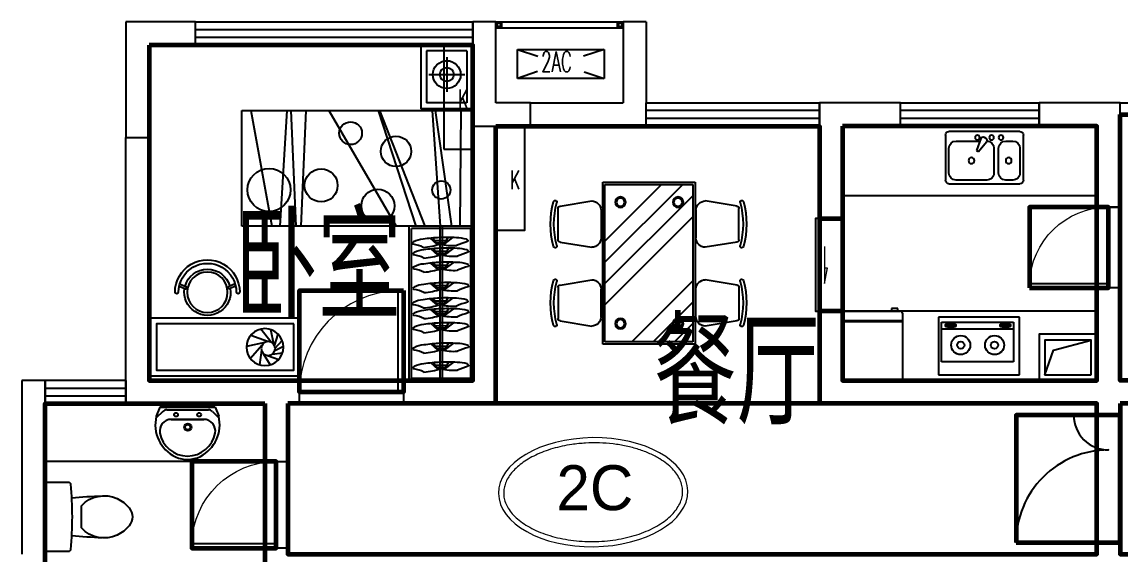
# Model space of a CAD drawing. Extents: x 866079 to 905579, y -868728 to -847976.
# Drawn here: x 866079 to 875579, y -853376 to -848776 of the extents above; entities that cross this region are included whole.
import ezdxf

# ---------------------------------------------------------------- set-up
doc = ezdxf.new("R2010")
doc.units = 0
doc.header["$LTSCALE"] = 1000
doc.header["$MEASUREMENT"] = 0
doc.linetypes.add('DASH', pattern=[0.35, 0.25, -0.1])
doc.layers.get('0').update_dxf_attribs({"linetype": 'CONTINUOUS'})
for name, color, linetype in [('0-景观', 2, 'CONTINUOUS'), ('BATH', 8, 'CONTINUOUS'), ('COLUMN', 2, 'CONTINUOUS'), ('F', 8, 'CONTINUOUS'), ('FUR', 8, 'CONTINUOUS'), ('WALL', 2, 'CONTINUOUS'), ('WINDOW', 4, 'CONTINUOUS'), ('栏杆', 140, 'CONTINUOUS'), ('空调', 223, 'CONTINUOUS')]:
    doc.layers.add(name, color=color, linetype=linetype)
for name, color, linetype, lineweight in [('GT_卧室', 1, 'CONTINUOUS', 60), ('GT_卫生间', 5, 'CONTINUOUS', 60), ('GT_厨房', 4, 'CONTINUOUS', 60), ('GT_过道', 30, 'CONTINUOUS', 60), ('GT_门', 245, 'CONTINUOUS', 60), ('GT_阳台', 6, 'CONTINUOUS', 60), ('GT_餐厅', 3, 'CONTINUOUS', 60), ('字', 7, 'CONTINUOUS', 0)]:
    doc.layers.add(name, color=color, linetype=linetype, lineweight=lineweight)
doc.styles.add('_HZTXT', font='txt.shx', dxfattribs={"width": 0.8, "bigfont": 'hztxt.shx'})
doc.styles.add('_ROMANC', font='ROMANC', dxfattribs={"width": 0.6})
doc.styles.add('_ROMAND', font='ROMAND.shx', dxfattribs={"width": 0.8})
doc.styles.add('DIM_FONT', font='ZBTXT.shx', dxfattribs={"width": 0.8})
doc.styles.add('HZ', font='zbtxt.shx', dxfattribs={"bigfont": 'zbhz.shx'})

# ---------------------------------------------------------------- blocks, each defined once
blk = doc.blocks.new('edfsdf')
at = {"layer": 'FUR'}
for p, q in [((389481.6, 123238.8), (388931.6, 123238.8)), ((388931.6, 121904.5), (388931.6, 123238.8)), ((389461.6, 123218.8), (388951.6, 123218.8)), ((388951.6, 121924.5), (388951.6, 123218.8)), ((389456.5, 123238.8), (388956.5, 123238.8)), ((389196.5, 123238.8), (389196.5, 121904.5)), ((389216.5, 123238.8), (389216.5, 121904.5)), ((389461.6, 123218.8), (389461.6, 121924.5)), ((389481.6, 123238.8), (389481.6, 121904.5)), ((389177.6, 123078.6), (389112.8, 123134.7)), ((389177.6, 123078.6), (389135.9, 123136.3)), ((389227.5, 123079), (389268.4, 123141.7)), ((389227.5, 123079), (389310.7, 123140.5)), ((389183.7, 122986.4), (389119, 123042.4)), ((389183.7, 122986.4), (389142.1, 123044)), ((389150.3, 123116.4), (389253, 123118)), ((389156.5, 123024.1), (389259.1, 123025.7)), ((389163.8, 123097.8), (389240.5, 123099)), ((389233.6, 122986.7), (389274.6, 123049.4)), ((389233.6, 122986.7), (389316.8, 123048.2)), ((389169.9, 123005.5), (389246.7, 123006.7)), ((389183.7, 122864.5), (389119, 122920.5)), ((389183.7, 122864.5), (389142.1, 122922.2)), ((389156.5, 122902.2), (389259.1, 122903.9)), ((389169.9, 122883.6), (389246.7, 122884.8)), ((389233.6, 122864.8), (389274.6, 122927.5)), ((389233.6, 122864.8), (389316.8, 122926.3)), ((389183.7, 122688), (389119, 122744)), ((389183.7, 122688), (389142.1, 122745.7)), ((389233.6, 122688.3), (389274.6, 122751)), ((389233.6, 122688.3), (389316.8, 122749.8)), ((389156.5, 122725.7), (389259.1, 122727.4)), ((389169.9, 122707.1), (389246.7, 122708.3)), ((389177.6, 122555.2), (389112.8, 122611.2)), ((389177.6, 122555.2), (389135.9, 122612.9)), ((389150.3, 122592.9), (389253, 122594.5)), ((389163.8, 122574.3), (389240.5, 122575.5)), ((389227.5, 122555.5), (389268.4, 122618.2)), ((389227.5, 122555.5), (389310.7, 122617)), ((389183.7, 122462.9), (389119, 122518.9)), ((389183.7, 122462.9), (389142.1, 122520.6)), ((389156.5, 122500.6), (389259.1, 122502.3)), ((389169.9, 122482), (389246.7, 122483.2)), ((389233.6, 122463.2), (389274.6, 122525.9)), ((389233.6, 122463.2), (389316.8, 122524.7)), ((389183.7, 122341), (389119, 122397.1)), ((389183.7, 122341), (389142.1, 122398.7)), ((389156.5, 122378.8), (389259.1, 122380.4)), ((389169.9, 122360.1), (389246.7, 122361.3)), ((389233.6, 122341.3), (389274.6, 122404)), ((389233.6, 122341.3), (389316.8, 122402.8)), ((389183.7, 122164.5), (389119, 122220.6)), ((389183.7, 122164.5), (389142.1, 122222.2)), ((389156.5, 122202.3), (389259.1, 122203.9)), ((389169.9, 122183.6), (389246.7, 122184.8)), ((389233.6, 122164.8), (389274.6, 122227.5)), ((389233.6, 122164.8), (389316.8, 122226.4)), ((389183.7, 122000.8), (389119, 122056.9)), ((389183.7, 122000.8), (389142.1, 122058.5)), ((389156.5, 122038.6), (389259.1, 122040.2)), ((389169.9, 122019.9), (389246.7, 122021.1)), ((389233.6, 122001.2), (389274.6, 122063.9)), ((389233.6, 122001.2), (389316.8, 122062.7)), ((389481.6, 121904.5), (388931.6, 121904.5)), ((388951.6, 121924.5), (389461.6, 121924.5)), ((389456.5, 121904.5), (388956.5, 121904.5))]:
    blk.add_line(p, q, dxfattribs=at)
for centre, radius, start, end in [((389067.2, 122910.8), 215.8, 94.1853, 117.33641), ((389255.9, 121807.3), 1334.5, 92.59994, 98.81184), ((389255.9, 121807.3), 1334.5, 86.38804, 92.59994), ((389327.2, 122757.9), 381.4, 74.6316, 88.07533), ((389399.7, 123070.2), 62.4, 49.56604, 62.77867), ((388972.3, 123088.5), 14.5, 106.49596, 173.3968), ((388991.2, 123118), 43.4, 219.76286, 235.15223), ((388932.7, 122819.9), 264.6, 62.82492, 82.68439), ((389073.4, 122818.5), 215.8, 94.1853, 117.33641), ((388987, 123749.1), 697, 275.47452, 287.73175), ((389262, 121715), 1334.5, 92.59994, 98.81184), ((389312.8, 123531.2), 460.2, 255.71962, 273.65513), ((389262, 121715), 1334.5, 86.38804, 92.59994), ((389611.4, 122459), 669.5, 105.1632, 113.7159), ((389333.3, 122665.6), 381.4, 74.6316, 88.07533), ((389405.8, 122977.9), 62.4, 49.56604, 62.77867), ((389496.1, 123093.7), 60.8, 156.79383, 169.15023), ((389502.2, 123001.4), 60.8, 156.79383, 169.15023), ((388978.4, 122996.2), 14.5, 106.49596, 173.3968), ((388997.4, 123025.7), 43.4, 219.76286, 235.15223), ((388938.9, 122727.6), 264.6, 62.82492, 82.68439), ((388993.2, 123656.8), 697, 275.47452, 287.73175), ((389319, 123438.9), 460.2, 255.71962, 273.65513), ((389617.6, 122366.7), 669.5, 105.1632, 113.7159), ((388978.4, 122874.3), 14.5, 106.49596, 173.3968), ((388997.4, 122903.8), 43.4, 219.76286, 235.15223), ((388938.9, 122605.7), 264.6, 62.82492, 82.68439), ((389073.4, 122696.6), 215.8, 94.1853, 117.33641), ((389262, 121593.1), 1334.5, 92.59994, 98.81184), ((388993.2, 123534.9), 697, 275.47452, 287.73175), ((389262, 121593.1), 1334.5, 86.38804, 92.59994), ((389319, 123317), 460.2, 255.71962, 273.65513), ((389333.3, 122543.8), 381.4, 74.6316, 88.07533), ((389617.6, 122244.8), 669.5, 105.1632, 113.7159), ((389405.8, 122856), 62.4, 49.56604, 62.77867), ((389502.2, 122879.5), 60.8, 156.79383, 169.15023), ((389262, 121416.6), 1334.5, 92.59994, 98.81184), ((389262, 121416.6), 1334.5, 86.38804, 92.59994), ((389333.3, 122367.3), 381.4, 74.6316, 88.07533), ((388978.4, 122697.9), 14.5, 106.49596, 173.3968), ((388997.4, 122727.3), 43.4, 219.76286, 235.15223), ((388938.9, 122429.2), 264.6, 62.82492, 82.68439), ((389073.4, 122520.1), 215.8, 94.1853, 117.33641), ((388993.2, 123358.4), 697, 275.47452, 287.73175), ((389319, 123140.5), 460.2, 255.71962, 273.65513), ((389617.6, 122068.3), 669.5, 105.1632, 113.7159), ((389405.8, 122679.5), 62.4, 49.56604, 62.77867), ((389502.2, 122703), 60.8, 156.79383, 169.15023), ((388972.3, 122565), 14.5, 106.49596, 173.3968), ((388991.2, 122594.5), 43.4, 219.76286, 235.15223), ((388932.7, 122296.4), 264.6, 62.82492, 82.68439), ((389067.2, 122387.3), 215.8, 94.1853, 117.33641), ((389255.9, 121283.8), 1334.5, 92.59994, 98.81184), ((388987, 123225.6), 697, 275.47452, 287.73175), ((389255.9, 121283.8), 1334.5, 86.38804, 92.59994), ((389312.8, 123007.7), 460.2, 255.71962, 273.65513), ((389327.2, 122234.4), 381.4, 74.6316, 88.07533), ((389611.4, 121935.5), 669.5, 105.1632, 113.7159), ((389399.7, 122546.7), 62.4, 49.56604, 62.77867), ((389496.1, 122570.2), 60.8, 156.79383, 169.15023), ((388978.4, 122472.8), 14.5, 106.49596, 173.3968), ((388997.4, 122502.2), 43.4, 219.76286, 235.15223), ((388938.9, 122204.1), 264.6, 62.82492, 82.68439), ((389073.4, 122295), 215.8, 94.1853, 117.33641), ((389262, 121191.5), 1334.5, 92.59994, 98.81184), ((388993.2, 123133.3), 697, 275.47452, 287.73175), ((389262, 121191.5), 1334.5, 86.38804, 92.59994), ((389319, 122915.4), 460.2, 255.71962, 273.65513), ((389333.3, 122142.2), 381.4, 74.6316, 88.07533), ((389617.6, 121843.2), 669.5, 105.1632, 113.7159), ((389405.8, 122454.4), 62.4, 49.56604, 62.77867), ((389502.2, 122477.9), 60.8, 156.79383, 169.15023), ((388978.4, 122350.9), 14.5, 106.49596, 173.3968), ((389073.4, 122173.2), 215.8, 94.1853, 117.33641), ((389262, 121069.6), 1334.5, 92.59994, 98.81184), ((389262, 121069.6), 1334.5, 86.38804, 92.59994), ((389333.3, 122020.3), 381.4, 74.6316, 88.07533), ((389617.6, 121721.3), 669.5, 105.1632, 113.7159), ((389405.8, 122332.5), 62.4, 49.56604, 62.77867), ((389502.2, 122356), 60.8, 156.79383, 169.15023), ((388997.4, 122380.3), 43.4, 219.76286, 235.15223), ((388938.9, 122082.2), 264.6, 62.82492, 82.68439), ((388993.2, 123011.4), 697, 275.47452, 287.73175), ((389319, 122793.5), 460.2, 255.71962, 273.65513), ((388978.4, 122174.4), 14.5, 106.49596, 173.3968), ((388997.4, 122203.8), 43.4, 219.76286, 235.15223), ((389073.4, 121996.7), 215.8, 94.1853, 117.33641), ((389262, 120893.1), 1334.5, 92.59994, 98.81184), ((388993.2, 122835), 697, 275.47452, 287.73175), ((389262, 120893.1), 1334.5, 86.38804, 92.59994), ((389319, 122617), 460.2, 255.71962, 273.65513), ((389333.3, 121843.8), 381.4, 74.6316, 88.07533), ((389617.6, 121544.9), 669.5, 105.1632, 113.7159), ((389405.8, 122156), 62.4, 49.56604, 62.77867), ((389502.2, 122179.6), 60.8, 156.79383, 169.15023), ((388938.9, 121905.7), 264.6, 62.82492, 82.68439), ((388978.4, 122010.7), 14.5, 106.49596, 173.3968), ((388997.4, 122040.2), 43.4, 219.76286, 235.15223), ((388938.9, 121742.1), 264.6, 62.82492, 82.68439), ((389073.4, 121833), 215.8, 94.1853, 117.33641), ((389262, 120729.5), 1334.5, 92.59994, 98.81184), ((388993.2, 122671.3), 697, 275.47452, 287.73175), ((389262, 120729.5), 1334.5, 86.38804, 92.59994), ((389319, 122453.3), 460.2, 255.71962, 273.65513), ((389333.3, 121680.1), 381.4, 74.6316, 88.07533), ((389617.6, 121381.2), 669.5, 105.1632, 113.7159), ((389405.8, 121992.4), 62.4, 49.56604, 62.77867), ((389502.2, 122015.9), 60.8, 156.79383, 169.15023)]:
    blk.add_arc(centre, radius, start, end, dxfattribs=at)
blk = doc.blocks.new('CHAIR-4')
for p, q in [((-244.5, 52.2), (-188.8, 28.8)), ((-239.5, 71.8), (-182.7, 48)), ((239.5, 71.8), (182.7, 48)), ((244.5, 52.2), (188.8, 28.8))]:
    blk.add_line(p, q)
for points in [[(-191.7, 30.1, 0.102981), (-189.1, 28.9, 0.11571)], [(-189.1, 28.9, 0.11571), (-185.8, 28.9, 0.104036), (-182.6, 30.5, 0.090898), (-180.1, 33.3, 0.083382), (-178.6, 37, 0.083382), (-178.4, 41, 0.090898), (-179.5, 44.6, 0.104036), (-181.8, 47.4, 0.101423), (-184.4, 48.7, 0.11571)], [(189.1, 28.9, -0.11571), (185.8, 28.9, -0.104036), (182.6, 30.5, -0.090898), (180.1, 33.3, -0.083382), (178.6, 37, -0.083382), (178.4, 41, -0.090898), (179.5, 44.6, -0.104036), (181.8, 47.4, -0.101423), (184.4, 48.7, -0.11571)], [(191.7, 30.1, -0.102981), (189.1, 28.9, -0.11571)]]:
    blk.add_lwpolyline(points, format="xyb")
blk.add_circle((0, 0), 175)
for centre, radius, start, end in [((0, 0), 280, 0, 180), ((0, 0), 250, 0, 180), ((0, 0), 200, 15.15853, 164.84147), ((0, 0), 200, 170.67169, 9.32831), ((-265, 2.9), 15.3, 191.1122, 348.8878), ((265, 2.9), 15.3, 191.1122, 348.8878)]:
    blk.add_arc(centre, radius, start, end)
blk = doc.blocks.new('M_C5')
for p, q in [((-70.8, 21.3), (-105.6, 120.2)), ((-60.2, 62.7), (-49.6, 152.1)), ((-28.1, 85.6), (7.4, 159.8)), ((-9, 88), (58.7, 149.2)), ((12.2, 83.3), (111.9, 114.4)), ((-54, -14.1), (-153.6, 45)), ((25.5, 75.4), (152, 50)), ((42.3, 52.6), (156.1, -35.1)), ((48.3, 20.6), (102.1, -123.2)), ((-26.4, -30), (-153, -46.9)), ((14.5, -26.2), (-99.1, -125.6)), ((40.5, -2.3), (5.1, -160))]:
    blk.add_line(p, q)
for centre, radius in [((0, 0), 160), ((-11.2, 28), 60)]:
    blk.add_circle(centre, radius)
at = {"width": 0.8, "flags": 9}
for tag in ['XSIZE', 'YSIZE']:
    blk.add_attdef(tag, (0, 0), '', height=0.5, dxfattribs=at)
blk = doc.blocks.new('A$C34B60D0F')
at = {"layer": 'F'}
for points in [[(503.1, 0), (503.1, 1288.7), (1003.1, 1288.7), (1003.1, 0)], [(553.1, 50), (553.1, 1238.7), (953.1, 1238.7), (953.1, 50)]]:
    blk.add_lwpolyline(points, close=True, dxfattribs=at)
at = {"layer": 'F', "extrusion": (0, 0, -1), "xscale": -1, "zscale": -1, "rotation": 270.0004946586654}
blk.add_blockref('CHAIR-4', (-280, 797.8), dxfattribs=at)
at = {"layer": 'F', "rotation": 179.9995053408633}
blk.add_blockref('M_C5', (754.5, 299.9), dxfattribs=at)
blk = doc.blocks.new('A$C42AF53CC')
at = {"layer": 'FUR'}
for p, q in [((491.2, 1627.2), (221.1, 1627.2)), ((902.6, 1627.2), (1172.7, 1627.2)), ((201.3, 1610.5), (156.2, 1335.4)), ((511, 1610.5), (556.2, 1335.4)), ((882.8, 1610.5), (837.6, 1335.4)), ((1192.5, 1610.5), (1237.6, 1335.4)), ((1400, 1248.3), (0, 1248.3)), ((0, 1248.3), (0, 448.3)), ((236.2, 1255.4), (476.2, 1255.4)), ((1157.6, 1255.4), (917.6, 1255.4)), ((1400, 448.3), (1400, 1248.3)), ((20, 701.3), (547, 1228.3)), ((20, 1069.5), (178.8, 1228.3)), ((1380, 1228.3), (20, 1228.3)), ((20, 1228.3), (20, 468.3)), ((218.9, 1084.4), (362.9, 1228.3)), ((339.3, 468.3), (1099.3, 1228.3)), ((523.4, 468.3), (1283.4, 1228.3)), ((707.4, 468.3), (1380, 1140.9)), ((1380, 468.3), (1380, 1228.3)), ((20, 885.4), (193.1, 1058.5)), ((891.5, 468.3), (1380, 956.8)), ((0, 448.3), (1400, 448.3)), ((20, 468.3), (1380, 468.3)), ((236.2, 434.2), (476.2, 434.2)), ((1157.6, 434.2), (917.6, 434.2)), ((201.3, 79.2), (156.2, 354.2)), ((511, 79.2), (556.2, 354.2)), ((882.8, 79.2), (837.6, 354.2)), ((1192.5, 79.2), (1237.6, 354.2)), ((491.2, 62.4), (221.1, 62.4)), ((902.6, 62.4), (1172.7, 62.4))]:
    blk.add_line(p, q, dxfattribs=at)
for centre, radius in [((176.6, 1100.8), 45.4), ((1227, 1100.8), 45.4), ((176.6, 1100.8), 35.4), ((1227, 1100.8), 35.4), ((176.6, 602.3), 45.4), ((176.6, 602.3), 35.4), ((1227, 602.3), 45.4), ((1227, 602.3), 35.4)]:
    blk.add_circle(centre, radius, dxfattribs=at)
for centre, radius, start, end in [((166.2, 1651.7), 15, 105.49005, 284.28424), ((356.2, 968.3), 724.3, 74.47014, 105.57697), ((356.2, 968.7), 693.9, 74.43245, 105.56755), ((221.1, 1607.2), 20, 90, 170.67171), ((491.2, 1607.2), 20, 9.32829, 90), ((546.1, 1651.7), 15, 255.71576, 74.50995), ((847.7, 1651.7), 15, 105.49005, 284.28424), ((1037.6, 968.3), 724.3, 74.42303, 105.52986), ((1037.6, 968.7), 693.9, 74.43245, 105.56755), ((902.6, 1607.2), 20, 90, 170.67171), ((1172.7, 1607.2), 20, 9.32829, 90), ((1227.6, 1651.7), 15, 255.71576, 74.50995), ((236.2, 1335.4), 80, 180, 270), ((476.2, 1335.4), 80, 270, 0), ((917.6, 1335.4), 80, 180, 270), ((1157.6, 1335.4), 80, 270, 0), ((236.2, 354.2), 80, 90, 180), ((476.2, 354.2), 80, 0, 90), ((917.6, 354.2), 80, 90, 180), ((1157.6, 354.2), 80, 0, 90), ((166.2, 38), 15, 75.71576, 254.50995), ((356.2, 721.4), 724.3, 254.42303, 285.52986), ((356.2, 721), 693.9, 254.43245, 285.56755), ((221.1, 82.4), 20, 189.32829, 270), ((491.2, 82.4), 20, 270, 350.67171), ((546.1, 38), 15, 285.49005, 104.28424), ((847.7, 38), 15, 75.71576, 254.50995), ((1037.6, 721.4), 724.3, 254.47014, 285.57697), ((1037.6, 721), 693.9, 254.43245, 285.56755), ((902.6, 82.4), 20, 189.32829, 270), ((1172.7, 82.4), 20, 270, 350.67171), ((1227.6, 38), 15, 285.49005, 104.28424)]:
    blk.add_arc(centre, radius, start, end, dxfattribs=at)
blk = doc.blocks.new('sdfdf')
at = {"layer": 'FUR'}
for p, q in [((388710.3, 125047.1), (388260.3, 125047.1)), ((388260.3, 125047.1), (388260.3, 124497.1)), ((388710.3, 125047.1), (388710.3, 124497.1)), ((388310.3, 124997.1), (388310.3, 124547.1)), ((388660.3, 124997.1), (388310.3, 124997.1)), ((388485.5, 124943.8), (388485.5, 124643.7)), ((388660.3, 124997.1), (388660.3, 124547.1)), ((388331, 124792.5), (388640.6, 124792.5)), ((388660.3, 124547.1), (388310.3, 124547.1)), ((386712.2, 124481.3), (388712.2, 124481.3)), ((386712.2, 123481.3), (386712.2, 124481.3)), ((386789, 124481.3), (386972.2, 123481.3)), ((387044.3, 123481.3), (387106, 124481.3)), ((387136.8, 124481.3), (387179.9, 123481.3)), ((387225.2, 123481.3), (387267.8, 124481.3)), ((387464.3, 124481.3), (388048.9, 123481.3)), ((388221, 123481.3), (387894.7, 124481.3)), ((387903.8, 124481.3), (388296.5, 123481.3)), ((388710.3, 124497.1), (388260.3, 124497.1)), ((388430, 123481.3), (388361.8, 124481.3)), ((388384.7, 124481.3), (388526.1, 123481.3)), ((388600.7, 123481.3), (388611.3, 124481.3)), ((388712.2, 124481.3), (388712.2, 123481.3)), ((388712.2, 123481.3), (386712.2, 123481.3))]:
    blk.add_line(p, q, dxfattribs=at)
for centre, radius in [((388485.5, 124792.5), 120), ((388485.5, 124792.5), 60), ((387653.8, 124285.1), 98.1), ((388046.2, 124128.3), 131.6), ((386947.6, 123795), 186.1), ((387398.8, 123834.2), 142.8), ((387889.2, 123657.8), 142.8), ((388438.5, 123795), 78.5)]:
    blk.add_circle(centre, radius, dxfattribs=at)
blk = doc.blocks.new('M_E29JIV')
at = {"color": 0, "linetype": 'ByBlock'}
for p, q in [((0, -306.8), (0, 306.8)), ((30.7, 337.5), (419.3, 337.5)), ((358, 306.8), (143.2, 306.8)), ((450, 306.8), (450, -306.8)), ((81.8, 245.5), (81.8, 40)), ((419.3, -20.5), (419.3, 245.5)), ((48.4, 2), (56.6, -12.3)), ((58.9, 31.4), (162.5, 70.2)), ((172.8, 52.5), (87.3, -17.8)), ((162.5, 70.2), (172.8, 52.5)), ((143.2, -81.8), (358, -81.8)), ((81.8, -184.1), (81.8, -245.5)), ((358, -122.7), (143.2, -122.7)), ((419.3, -245.5), (419.3, -184.1)), ((419.3, -337.5), (30.7, -337.5)), ((143.2, -306.8), (358, -306.8))]:
    blk.add_line(p, q, dxfattribs=at)
for centre, radius in [((250.6, 112.5), 25.6), ((51.1, 61.4), 20.5), ((51.1, -61.4), 20.5), ((51.1, -143.2), 20.5), ((250.6, -209.7), 25.6)]:
    blk.add_circle(centre, radius, dxfattribs=at)
for centre, radius, start, end in [((30.7, 306.8), 30.7, 90, 180), ((143.2, 245.5), 61.4, 90, 180), ((358, 245.5), 61.4, 0, 90), ((419.3, 306.8), 30.7, 0, 90), ((66.1, 12.3), 20.5, 110.53768, 210), ((74.3, -2), 20.5, 210, 309.46232), ((143.2, -20.5), 61.4, 180, 270), ((358, -20.5), 61.4, 270, 0), ((143.2, -184.1), 61.4, 90, 180), ((358, -184.1), 61.4, 0, 90), ((143.2, -245.5), 61.4, 180, 270), ((358, -245.5), 61.4, 270, 0), ((30.7, -306.8), 30.7, 180, 270), ((419.3, -306.8), 30.7, 270, 0)]:
    blk.add_arc(centre, radius, start, end, dxfattribs=at)
at = {"style": 'DIM_FONT', "width": 0.8, "flags": 9}
for tag in ['XSIZE', 'YSIZE']:
    blk.add_attdef(tag, (0, 0), '', height=0.5, dxfattribs=at)
blk = doc.blocks.new('A$C79323B6D')
at = {"layer": 'BATH'}
for p, q in [((0, 500, 0), (700, 500, 0)), ((0, 0, 0), (0, 500, 0)), ((700, 500, 0), (700, 0, 0)), ((26.5, 386.9, 0), (26.5, 44.5, 0)), ((649.3, 386.9, 0), (26.5, 386.9, 0)), ((649.3, 44.5, 0), (649.3, 386.9, 0)), ((26.5, 100.2, 0), (649.3, 100.2, 0)), ((26.5, 44.5, 0), (649.3, 44.5, 0)), ((59.1, 77.9, 0), (59.2, 66.2, 0)), ((134.3, 68.5, 0), (69.6, 68.5, 0)), ((69.6, 68.5, 0), (69.6, 51.8, 0)), ((69.6, 51.8, 0), (134.3, 51.8, 0)), ((134.3, 51.8, 0), (134.3, 68.5, 0)), ((150.9, 76.8, 0), (150.9, 66.3, 0)), ((532.1, 77.9, 0), (532.2, 66.2, 0)), ((542.6, 68.5, 0), (542.6, 51.8, 0)), ((607.3, 68.5, 0), (542.6, 68.5, 0)), ((542.6, 51.8, 0), (607.3, 51.8, 0)), ((607.3, 51.8, 0), (607.3, 68.5, 0)), ((623.9, 76.8, 0), (623.9, 66.3, 0)), ((700, 0, 0), (0, 0, 0))]:
    blk.add_line(p, q, dxfattribs=at)
for points in [[(150.9, 76.8, 0.259034), (149, 80.2, 0.076276), (137.5, 85.1, 0.036515), (123.9, 87.6, 0.026615), (105.1, 88.6, 0.026615), (86.2, 87.6, 0.036515), (72.7, 85.1, 0.076276), (61.1, 80.2, 0.259034), (59.2, 76.8, 0.078462), (59.4, 75.5, 0.056762)], [(150.9, 66.3, 0.259034), (149, 69.7, 0.076276), (137.5, 74.6, 0.036515), (123.9, 77.1, 0.026615), (105.1, 78.1, 0.026615), (86.2, 77.1, 0.036515), (72.7, 74.6, 0.076276), (61.1, 69.7, 0.259034), (59.2, 66.3, 0.259034), (61.1, 62.8, 0.056762), (69.6, 58.8, 0.036515)], [(134.3, 57.1, 0.008736), (137.5, 57.9, 0.076276), (149, 62.8, 0.259034), (150.9, 66.3, 0.259034)], [(623.9, 76.8, 0.259034), (622, 80.2, 0.076276), (610.5, 85.1, 0.036515), (596.9, 87.6, 0.026615), (578.1, 88.6, 0.026615), (559.2, 87.6, 0.036515), (545.7, 85.1, 0.076276), (534.1, 80.2, 0.259034), (532.2, 76.8, 0.078462), (532.4, 75.5, 0.056762)], [(623.9, 66.3, 0.259034), (622, 69.7, 0.076276), (610.5, 74.6, 0.036515), (596.9, 77.1, 0.026615), (578.1, 78.1, 0.026615), (559.2, 77.1, 0.036515), (545.7, 74.6, 0.076276), (534.1, 69.7, 0.259034), (532.2, 66.3, 0.259034), (534.1, 62.8, 0.056762), (542.6, 58.8, 0.036515)], [(607.3, 57.1, 0.008736), (610.5, 57.9, 0.076276), (622, 62.8, 0.259034), (623.9, 66.3, 0.259034)]]:
    blk.add_lwpolyline(points, format="xyb", dxfattribs=at)
for centre, radius, start, end in [((191.6, 241.5, 0), 82.5, 0.96398, 0), ((484.3, 241.5, 0), 82.5, 180, 179.03602), ((191.6, 241.5, 0), 31.6, 0.65318, 0), ((484.3, 241.5, 0), 31.6, 180, 179.34682)]:
    blk.add_arc(centre, radius, start, end, dxfattribs=at)
blk = doc.blocks.new('TP6')
blk.add_lwpolyline([(20, -300), (200.8, -300, 0.388903), (220.7, -281.7, 0.043619), (220.7, 281.7, 0.388903), (200.8, 300), (20, 300, 0.414214), (0, 280), (0, -280, 0.414214), (20, -300, 0.414214)], format="xyb")
blk.add_lwpolyline([(623.4, 157.5, 0.325454), (314.1, 96.3), (314.1, -96.3, 0.325454), (623.4, -157.5, 0.11195), (728.4, -76.5, 0.35994), (728.4, 76.5, 0.11195)], format="xyb", close=True)
for centre, start, end in [((821.6, -7004.3), 92.61819, 94.72691), ((821.6, 7004.3), 265.27309, 267.38181)]:
    blk.add_arc(centre, 7193.5, start, end)
blk = doc.blocks.new('M_E6')
for p, q in [((240.4, 0), (-240.4, 0)), ((-237.5, 0), (239.3, 0)), ((240.4, 0), (269.8, -78.5)), ((-213.1, -36.1), (-271.2, -90.6)), ((-240.4, 0), (-269.8, -78.5)), ((-178.9, -22.5), (181, -22.5)), ((216.7, -37.5), (273.5, -95.2)), ((141.1, -105.2), (-140.8, -105.2)), ((-140.8, -105.2), (141.1, -105.2))]:
    blk.add_line(p, q)
for centre, radius in [((-99.1, -65), 16.3), ((100.9, -65), 16.3), ((2.4, -172.5), 31.6), ((2.4, -172.5), 23)]:
    blk.add_circle(centre, radius)
for centre, radius, start, end in [((28.4, -151.9), 307.1, 166.17513, 244.72963), ((-178.9, -72.5), 50, 90, 133.18096), ((-28.4, -151.9), 307.1, 297.06391, 13.82487), ((181, -72.5), 50, 44.56072, 90), ((-140.8, -205.2), 100, 90, 190.56023), ((141.1, -205.2), 100, 349.43977, 90), ((0.2, -179), 243.4, 190.56023, 349.43977), ((-0.2, -201.5), 250.2, 245.80711, 296.46282), ((28.4, -151.9), 307.1, 266.58899, 266.59358)]:
    blk.add_arc(centre, radius, start, end)
at = {"width": 0.8, "flags": 9}
for tag in ['XSIZE', 'YSIZE']:
    blk.add_attdef(tag, (0, 0), '', height=0.5, dxfattribs=at)
blk = doc.blocks.new('$TCHSYS$WIN2D')
for p, q in [((-0.5, 0.5), (0.5, 0.5)), ((-0.5, 0.5), (-0.5, -0.5)), ((0.5, 0.5), (0.5, -0.5)), ((0.5, 0.1667), (-0.5, 0.1667)), ((0.5, -0.1667), (-0.5, -0.1667)), ((-0.5, -0.5), (0.5, -0.5))]:
    blk.add_line(p, q)
blk = doc.blocks.new('$DorLib2D$00000001')
for p, q in [((0.45, 0.975), (0.5, 0.975)), ((0.45, 0), (0.45, 0.975)), ((0.5, 0), (0.5, 0.975)), ((0.5, 0), (0.45, 0))]:
    blk.add_line(p, q)
at = {"lineweight": 13}
blk.add_arc((0.475, 0), 0.975, 91.4693, 180, dxfattribs=at)
blk = doc.blocks.new('$plan$00000400')
for p, q in [((-517, 0), (0, 0)), ((-517, -583.8), (-517, 0)), ((0, 0), (0, -583.8)), ((0, -511.5), (-517, -511.5)), ((-16.7, -600.4), (-500.3, -600.4)), ((-477.5, -600.4), (-477.5, -622.7)), ((-477.5, -622.7), (-421.9, -622.7)), ((-421.9, -622.7), (-421.9, -600.4))]:
    blk.add_line(p, q)
at = {"lineweight": 13}
blk.add_line((0, -522.6), (-517, -522.6), dxfattribs=at)
for centre, start, end in [((-500.3, -583.8), 180, 270), ((-16.7, -583.8), 270, 0)]:
    blk.add_arc(centre, 16.7, start, end)
blk = doc.blocks.new('$WINLIB2D$00000001')
for p, q in [((-0.5, 0.5), (0.5, 0.5)), ((-0.5, 0.5), (-0.5, -0.5)), ((0.5, -0.5), (0.5, 0.5)), ((0.5, 0.167), (-0.5, 0.167)), ((0.5, -0.167), (-0.5, -0.167)), ((-0.5, -0.5), (0.5, -0.5))]:
    blk.add_line(p, q)
blk = doc.blocks.new('$DorLib2D$00000020')
at = {"lineweight": 13}
blk.add_line((0.2, 0.07), (-0.2, 0.07), dxfattribs=at)
blk.add_lwpolyline([(-0.5, 0.12), (0.5, 0.12), (0.5, 0.17), (-0.5, 0.17)], close=True)
blk.add_lwpolyline([(-0.2, 0.07), (-0.035, 0.037), (-0.035, 0.07)], dxfattribs=at)
blk.add_solid([(-0.2, 0.07), (-0.035, 0.037), (-0.035, 0.07)], dxfattribs=at)

msp = doc.modelspace()

# ---------------------------------------------------------------- linework, layer by layer
at = {"layer": 'BATH'}
for p, q in [((873178.8, -850276.2, 0), (875378.8, -850276.2, 0)), ((875378.8, -851276.2, 0), (873178.8, -851276.2, 0)), ((868178.8, -852576.2, 0), (866278.8, -852576.2, 0))]:
    msp.add_line(p, q, dxfattribs=at)
at = {"layer": 'BATH', "elevation": 0}
for points in [[(875378.8, -851876.2), (875378.8, -851476.2), (874878.8, -851476.2), (874878.8, -851876.2)], [(875328.8, -851826.2), (875328.8, -851526.2), (874928.8, -851526.2), (874928.8, -851826.2)]]:
    msp.add_lwpolyline(points, close=True, dxfattribs=at)
msp.add_lwpolyline([(874928.8, -851826.2), (875003.2, -851613.2), (875328.8, -851526.2)], dxfattribs=at)
at = {"layer": 'COLUMN'}
for p, q in [((867578.8, -848776.2, 0), (866978.8, -848776.2, 0)), ((866978.8, -848776.2, 0), (866978.8, -849776.2, 0)), ((867578.8, -848976.2, 0), (867578.8, -848776.2, 0)), ((870178.8, -848776.2, 0), (869978.8, -848776.2, 0)), ((869978.8, -848776.2, 0), (869978.8, -849676.2, 0)), ((870178.8, -849476.2, 0), (870178.8, -848776.2, 0)), ((867178.8, -849776.2, 0), (867178.8, -848976.2, 0)), ((867178.8, -848976.2, 0), (867578.8, -848976.2, 0)), ((870478.8, -849476.2, 0), (870178.8, -849476.2, 0)), ((870478.8, -849676.2, 0), (870478.8, -849476.2, 0)), ((874878.8, -849476.2, 0), (874878.8, -849676.2, 0)), ((875578.8, -849476.2, 0), (874878.8, -849476.2, 0)), ((875578.8, -850376.2, 0), (875578.8, -849476.2, 0)), ((869978.8, -849676.2, 0), (870478.8, -849676.2, 0)), ((874878.8, -849676.2, 0), (875378.8, -849676.2, 0)), ((875378.8, -849676.2, 0), (875378.8, -850376.2, 0)), ((866978.8, -849776.2, 0), (867178.8, -849776.2, 0)), ((875378.8, -850376.2, 0), (875578.8, -850376.2, 0)), ((866278.8, -851876.2, 0), (866078.8, -851876.2, 0)), ((866078.8, -851876.2, 0), (866078.8, -853376.2, 0)), ((866278.8, -853376.2, 0), (866278.8, -851876.2, 0))]:
    msp.add_line(p, q, dxfattribs=at)
at = {"layer": 'GT_卧室', "elevation": 0}
msp.add_lwpolyline([(867178.8, -848976.2), (867178.8, -851876.2), (869978.8, -851876.2), (869978.8, -848976.2), (867178.8, -848976.2)], dxfattribs=at)
at = {"layer": 'GT_卫生间', "elevation": 0}
msp.add_lwpolyline([(868178.8, -852076.2), (868178.8, -854276.2), (866278.8, -854276.2), (866278.8, -852076.2), (868178.8, -852076.2)], dxfattribs=at)
at = {"layer": 'GT_厨房', "elevation": 0}
msp.add_lwpolyline([(873178.8, -849676.2), (873178.8, -851876.2), (875378.8, -851876.2), (875378.8, -849676.2), (873178.8, -849676.2)], dxfattribs=at)
at = {"layer": 'GT_过道', "elevation": 0}
for points in [[(875578.8, -852076.2), (875578.8, -853376.2), (892178.8, -853376.2), (892178.8, -852076.2), (887378.8, -852076.2), (887378.8, -850776.2), (886278.8, -850776.2), (886280.6, -851576.2), (881480.6, -851576.2), (881478.8, -850776.2), (880378.8, -850776.2), (880378.8, -852076.2), (875578.8, -852076.2)], [(868378.8, -852076.2), (868378.8, -853326.2), (868378.8, -853376.2), (875378.8, -853376.2), (875378.8, -852076.2), (868378.8, -852076.2)]]:
    msp.add_lwpolyline(points, dxfattribs=at)
at = {"layer": 'GT_门', "elevation": 0}
for points in [[(874796.3, -851076.2), (875478.8, -851076.2), (875478.8, -850376.2), (874796.3, -850376.2), (874796.3, -851076.2)], [(872982.8, -850476.2), (873178.8, -850476.2), (873178.8, -851275.8), (872982.8, -851275.8), (872982.8, -850476.2)], [(869378.8, -851098.7), (869378.8, -851976.2), (868478.8, -851976.2), (868478.8, -851098.7), (869378.8, -851098.7)], [(874678.8, -853276.2), (875578.8, -853276.2), (875578.8, -852176.2), (874678.8, -852176.2), (874678.8, -853276.2)], [(867568.2, -853326.2), (868278.8, -853326.2), (868278.8, -852576.2), (867547.6, -852576.2), (867547.6, -853326.2), (867568.2, -853326.2)]]:
    msp.add_lwpolyline(points, dxfattribs=at)
at = {"layer": 'GT_阳台', "elevation": 0}
msp.add_lwpolyline([(875578.8, -849576.2), (876678.8, -849576.2), (876678.8, -851076.2), (876578.8, -851076.2), (876578.8, -851876.2), (875578.8, -851876.2), (875578.8, -849576.2)], dxfattribs=at)
at = {"layer": 'GT_餐厅', "elevation": 0}
msp.add_lwpolyline([(870178.8, -849676.2), (872978.8, -849676.2), (872978.8, -852076.2), (870178.8, -852076.2), (870178.8, -849676.2)], dxfattribs=at)
at = {"layer": 'WALL'}
for p, q in [((867578.8, -848976.2, 0), (867578.8, -848776.2, 0)), ((869978.8, -848976.2, 0), (869978.8, -848776.2, 0)), ((871278.8, -848776.2, 0), (871278.8, -849476.2, 0)), ((871478.8, -848776.2, 0), (871278.8, -848776.2, 0)), ((871478.8, -848776.2, 0), (871478.8, -849476.2, 0)), ((870478.8, -849476.2, 0), (871278.8, -849476.2, 0)), ((871478.8, -849676.2, 0), (871478.8, -849476.2, 0)), ((873078.8, -849476.2, 0), (872978.8, -849476.2, 0)), ((872978.8, -849476.2, 0), (872978.8, -849676.2, 0)), ((873678.8, -849476.2, 0), (873078.8, -849476.2, 0)), ((873678.8, -849676.2, 0), (873678.8, -849476.2, 0)), ((874878.8, -849676.2, 0), (874878.8, -849476.2, 0)), ((869978.8, -851876.2, 0), (869978.8, -849676.2, 0)), ((870178.8, -852076.2, 0), (870178.8, -849676.2, 0)), ((870478.8, -849676.2, 0), (871378.8, -849676.2, 0)), ((871378.8, -849676.2, 0), (871478.8, -849676.2, 0)), ((872978.8, -849676.2, 0), (872978.8, -850476.2, 0)), ((873178.8, -849676.2, 0), (873678.8, -849676.2, 0)), ((873178.8, -850476.2, 0), (873178.8, -849676.2, 0)), ((866978.8, -851876.2, 0), (866978.8, -849776.2, 0)), ((867178.8, -851876.2, 0), (867178.8, -849776.2, 0)), ((875578.8, -850376.2, 0), (875378.8, -850376.2, 0)), ((872978.8, -850476.2, 0), (873178.8, -850476.2, 0)), ((875578.8, -851076.2, 0), (875378.8, -851076.2, 0)), ((875378.8, -851076.2, 0), (875378.8, -851876.2, 0)), ((875578.8, -851876.2, 0), (875578.8, -851076.2, 0)), ((873178.8, -851276.2, 0), (872978.8, -851276.2, 0)), ((872978.8, -851276.2, 0), (872978.8, -852076.2, 0)), ((873178.8, -851876.2, 0), (873178.8, -851276.2, 0)), ((866278.8, -852076.2, 0), (866278.8, -851876.2, 0)), ((866978.8, -851876.2, 0), (866978.8, -852076.2, 0)), ((867178.8, -851876.2, 0), (868278.8, -851876.2, 0)), ((868478.8, -851876.2, 0), (868278.8, -851876.2, 0)), ((868478.8, -852076.2, 0), (868478.8, -851876.2, 0)), ((869978.8, -851876.2, 0), (869378.8, -851876.2, 0)), ((869378.8, -851876.2, 0), (869378.8, -852076.2, 0)), ((875378.8, -851876.2, 0), (873178.8, -851876.2, 0)), ((876578.8, -851876.2, 0), (875578.8, -851876.2, 0)), ((866978.8, -852076.2, 0), (867078.8, -852076.2, 0)), ((867078.8, -852076.2, 0), (868178.8, -852076.2, 0)), ((868178.8, -852076.2, 0), (868178.8, -852576.2, 0)), ((868378.8, -852076.2, 0), (868478.8, -852076.2, 0)), ((868378.8, -852576.2, 0), (868378.8, -852076.2, 0)), ((869378.8, -852076.2, 0), (870178.8, -852076.2, 0)), ((875378.8, -852076.2, 0), (872978.8, -852076.2, 0)), ((875378.8, -852076.2, 0), (875378.8, -852176.2, 0)), ((875578.8, -852176.2, 0), (875578.8, -852076.2, 0)), ((875378.8, -852176.2, 0), (875578.8, -852176.2, 0)), ((868178.8, -852576.2, 0), (868378.8, -852576.2, 0)), ((875578.8, -853276.2, 0), (875378.8, -853276.2, 0)), ((875378.8, -853276.2, 0), (875378.8, -853376.2, 0)), ((875578.8, -853376.2, 0), (875578.8, -853276.2, 0)), ((868378.8, -853326.2, 0), (868178.8, -853326.2, 0)), ((868178.8, -853326.2, 0), (868178.8, -853476.2, 0)), ((868378.8, -853376.2, 0), (868378.8, -853326.2, 0))]:
    msp.add_line(p, q, dxfattribs=at)
at = {"layer": 'WINDOW'}
for p, q in [((875578.8, -851076.2, 0), (875578.8, -850376.2, 0)), ((873178.8, -851276.2, 0), (873178.8, -850476.2, 0)), ((875578.8, -853276.2, 0), (875578.8, -852176.2, 0)), ((868178.8, -853326.2, 0), (868178.8, -852576.2, 0))]:
    msp.add_line(p, q, dxfattribs=at)
at = {"layer": 'WINDOW', "extrusion": (0, 1e-16, -1), "elevation": 0}
msp.add_lwpolyline([(-875478.8, -852176.2), (-875178.8, -852176.2, -0.414214), (-875478.8, -852476.2, -0.414214), (-874678.8, -853276.2), (-875478.8, -853276.2)], format="xyb", dxfattribs=at)
at = {"layer": '字', "color": 4, "extrusion": (0, 0, -1)}
msp.add_ellipse((871020.5, -852841.7, 0), major_axis=(-819.1, -10.4), ratio=0.575668, dxfattribs=at)
at = {"layer": '字', "color": 4}
msp.add_open_spline([(870246.4, -852851.5, 0), (870246.2, -852836.8, 0), (870247.5, -852822.1, 0), (870252.8, -852792.6, 0), (870257, -852777.9, 0), (870268.2, -852748.3, 0), (870275.3, -852733.6, 0), (870292.6, -852704.2, 0), (870302.8, -852689.6, 0), (870326.2, -852660.9, 0), (870339.4, -852646.7, 0), (870368.8, -852619, 0), (870385, -852605.5, 0), (870420, -852579.4, 0), (870439, -852566.8, 0), (870479.3, -852542.8, 0), (870500.7, -852531.4, 0), (870545.8, -852510, 0), (870569.5, -852499.9, 0), (870618.7, -852481.3, 0), (870644.2, -852472.8, 0), (870696.9, -852457.3, 0), (870724.1, -852450.4, 0), (870779.5, -852438.4, 0), (870807.9, -852433.3, 0), (870875.3, -852423.5, 0), (870914.8, -852419.5, 0), (870994.3, -852415, 0), (871034.3, -852414.4, 0), (871113.9, -852416.8, 0), (871153.4, -852419.8, 0), (871231.2, -852429, 0), (871269.4, -852435.3, 0), (871343.4, -852451.2, 0), (871379.3, -852460.7, 0), (871447.8, -852482.7, 0), (871480.5, -852495.2, 0), (871541.8, -852522.6, 0), (871570.4, -852537.7, 0), (871618.3, -852566.9, 0), (871638.3, -852580.7, 0), (871674.8, -852609.5, 0), (871691.4, -852624.5, 0), (871720.8, -852655.1, 0), (871733.7, -852670.7, 0), (871755.8, -852702.5, 0), (871764.9, -852718.5, 0), (871779.6, -852750.8, 0), (871785.1, -852766.9, 0), (871792.5, -852799.3, 0), (871794.5, -852815.5, 0), (871794.9, -852847.9, 0), (871793.4, -852864.2, 0), (871786.8, -852896.7, 0), (871781.8, -852913, 0), (871768, -852945.6, 0), (871759.2, -852961.9, 0), (871738, -852994.2, 0), (871725.6, -853010.2, 0), (871697, -853041.5, 0), (871680.8, -853056.9, 0), (871645.1, -853086.6, 0), (871625.5, -853101, 0), (871583.1, -853128.4, 0), (871560.3, -853141.5, 0), (871511.8, -853166, 0), (871486.2, -853177.4, 0), (871432.6, -853198.5, 0), (871404.6, -853208.2, 0), (871346.6, -853225.5, 0), (871316.6, -853233.1, 0), (871255.3, -853246.2, 0), (871223.9, -853251.6, 0), (871160.1, -853260.3, 0), (871127.8, -853263.5, 0), (871062.7, -853267.7, 0), (871030, -853268.6, 0), (870964.6, -853268, 0), (870932, -853266.6, 0), (870867.4, -853261.4, 0), (870835.5, -853257.7, 0), (870772.8, -853248, 0), (870742, -853242, 0), (870682.1, -853228, 0), (870653, -853219.9, 0), (870597, -853201.7, 0), (870570, -853191.7, 0), (870518.8, -853169.8, 0), (870494.4, -853158, 0), (870448.8, -853132.9, 0), (870427.5, -853119.6, 0), (870388.2, -853091.7, 0), (870370.2, -853077.2, 0), (870337.8, -853047.2, 0), (870323.4, -853031.8, 0), (870298.3, -853000.5, 0), (870287.6, -852984.5, 0), (870269.9, -852952.4, 0), (870262.9, -852936.3, 0), (870252.6, -852903.9, 0), (870249.2, -852887.7, 0), (870246.9, -852864.9, 0), (870246.5, -852858.2, 0), (870246.4, -852851.5, 0)], degree=3, knots=[0, 0, 0, 0, 0.111955, 0.111955, 0.22391, 0.22391, 0.335866, 0.335866, 0.447821, 0.447821, 0.559776, 0.559776, 0.671731, 0.671731, 0.783686, 0.783686, 0.895642, 0.895642, 1.007597, 1.007597, 1.119552, 1.119552, 1.231507, 1.231507, 1.343463, 1.343463, 1.494306, 1.494306, 1.645149, 1.645149, 1.795993, 1.795993, 1.946836, 1.946836, 2.09768, 2.09768, 2.248523, 2.248523, 2.399367, 2.399367, 2.523005, 2.523005, 2.646644, 2.646644, 2.770283, 2.770283, 2.893921, 2.893921, 3.01756, 3.01756, 3.141199, 3.141199, 3.264837, 3.264837, 3.388476, 3.388476, 3.512115, 3.512115, 3.635754, 3.635754, 3.759392, 3.759392, 3.883031, 3.883031, 4.00667, 4.00667, 4.130308, 4.130308, 4.253947, 4.253947, 4.377586, 4.377586, 4.501224, 4.501224, 4.624863, 4.624863, 4.748502, 4.748502, 4.87214, 4.87214, 4.995779, 4.995779, 5.119418, 5.119418, 5.243056, 5.243056, 5.366695, 5.366695, 5.490334, 5.490334, 5.613973, 5.613973, 5.737611, 5.737611, 5.86125, 5.86125, 5.984889, 5.984889, 6.108527, 6.108527, 6.232166, 6.232166, 6.283185, 6.283185, 6.283185, 6.283185], dxfattribs=at)
at = {"layer": '栏杆'}
for p, q in [((875578.8, -849476.2, 0), (876778.8, -849476.2, 0)), ((875578.8, -849576.2, 0), (876678.8, -849576.2, 0))]:
    msp.add_line(p, q, dxfattribs=at)
at = {"layer": '空调'}
for p, q in [((870178.8, -848776.2, 0), (871278.8, -848776.2, 0)), ((870178.8, -848826.2, 0), (871278.8, -848826.2, 0)), ((870365.1, -849014, 0), (871115.1, -849014, 0)), ((870365.1, -849014, 0), (870542, -849072.9, 0)), ((870365.1, -849264, 0), (870365.1, -849014, 0)), ((871115.1, -849014, 0), (870938.3, -849072.9, 0)), ((871115.1, -849014, 0), (871115.1, -849264, 0)), ((870539.7, -849205.8, 0), (870365.1, -849264, 0)), ((871115.1, -849264, 0), (870365.1, -849264, 0)), ((870942.9, -849206.6, 0), (871115.1, -849264, 0))]:
    msp.add_line(p, q, dxfattribs=at)
at = {"layer": '空调', "elevation": 0}
for points in [[(870178.8, -848826.2), (870178.8, -848776.5), (870228.8, -848776.5), (870228.8, -848826.2)], [(870188.8, -848816.2), (870188.8, -848786.5), (870218.8, -848786.5), (870218.8, -848816.2)], [(871278.8, -848826.2), (871278.8, -848776.5), (871228.8, -848776.5), (871228.8, -848826.2)], [(871268.8, -848816.2), (871268.8, -848786.5), (871238.8, -848786.5), (871238.8, -848816.2)], [(869728.8, -849876.2), (869978.8, -849876.2), (869978.8, -848976.2), (869728.8, -848976.2)], [(870178.8, -850576.2), (870428.8, -850576.2), (870428.8, -849676.2), (870178.8, -849676.2)]]:
    msp.add_lwpolyline(points, close=True, dxfattribs=at)

# ---------------------------------------------------------------- block references
at = {"layer": '0-景观'}
msp.add_blockref('sdfdf', (481268.5, -974023.3, 0), dxfattribs=at)
at = {"layer": 'BATH', "extrusion": (0, 0, -1), "zscale": -1, "rotation": 270.0000076706226}
msp.add_blockref('M_E29JIV', (-874405.8, -849724.2, 0), dxfattribs=at)
at = {"layer": 'BATH', "rotation": 180}
msp.add_blockref('$plan$00000400', (873178.8, -851876.2, 0), dxfattribs=at)
at = {"layer": 'BATH', "xscale": -1, "rotation": 180}
for name, p in [('A$C79323B6D', (874008.9, -851328.3, 0)), ('TP6', (866278.8, -853054.7, 0))]:
    msp.add_blockref(name, p, dxfattribs=at)
at = {"layer": 'BATH'}
msp.add_blockref('M_E6', (867510.9, -852106.9, 0), dxfattribs=at)
at = {"layer": 'FUR', "xscale": -1}
for name, p, rotation in [('A$C42AF53CC', (870654.5, -851561.4, 0), 270), ('A$C34B60D0F', (868481, -850833.1, 0), 90)]:
    msp.add_blockref(name, p, dxfattribs=dict(at, rotation=rotation))
at = {"layer": 'FUR'}
msp.add_blockref('edfsdf', (480497.2, -973780.7, 0), dxfattribs=at)
at = {"layer": 'WINDOW'}
for name, p, xscale, yscale, zscale, rotation in [('$TCHSYS$WIN2D', (868778.8, -848876.2, 0), 2399.999149518786, -200, 2399.999149518961, 359.9999999999806), ('$TCHSYS$WIN2D', (872228.8, -849576.2, 0), 1500, -200, 1500, 359.9999999999555), ('$TCHSYS$WIN2D', (874278.8, -849576.2, 0), 1200, -200, 1200, 359.9999999999667), ('$DorLib2D$00000001', (875478.8, -850726.2, 0), -700, 700, -700, 90.00000000003813), ('$DorLib2D$00000020', (873078.8, -850876.2, 0), 800, 800, 800, 89.99999999994996), ('$DorLib2D$00000001', (868928.8, -851976.2, 0), 900, 900, 900, 359.9999999997332), ('$DorLib2D$00000001', (868278.8, -852951.2, 0), 750, -750, 750, 270.0000000000356)]:
    msp.add_blockref(name, p, dxfattribs=dict(at, xscale=xscale, yscale=yscale, zscale=zscale, rotation=rotation))
at = {"layer": 'WINDOW', "xscale": -700.0000000125727, "yscale": -200, "zscale": -700.0000000125727}
msp.add_blockref('$WINLIB2D$00000001', (866628.8, -851976.2, 0), dxfattribs=at)

# ---------------------------------------------------------------- texts
at = {"layer": '字', "style": '_HZTXT', "width": 0.8}
for s, p in [('卧室', (867918.3, -851345.3, 0)), ('餐厅', (871540.8, -852258.8, 0))]:
    msp.add_text(s, height=900, dxfattribs=at).set_placement(p)
at = {"layer": '字', "color": 4, "style": 'HZ'}
msp.add_text('2C', height=388.8, dxfattribs=at).set_placement((870703.1, -852997.3, 0))
at = {"layer": '空调', "style": '_ROMANC', "width": 0.6}
msp.add_text('2AC', height=175, rotation=360, dxfattribs=at).set_placement((870570.6, -849206.8, 0))
at = {"layer": '空调', "linetype": 'DASH', "style": '_ROMAND', "width": 0.6}
for p in [(869854.2, -849520.6, 0), (870304.2, -850220.6, 0)]:
    msp.add_text('K', height=160, dxfattribs=at).set_placement(p)

doc.saveas('drawing.dxf')
